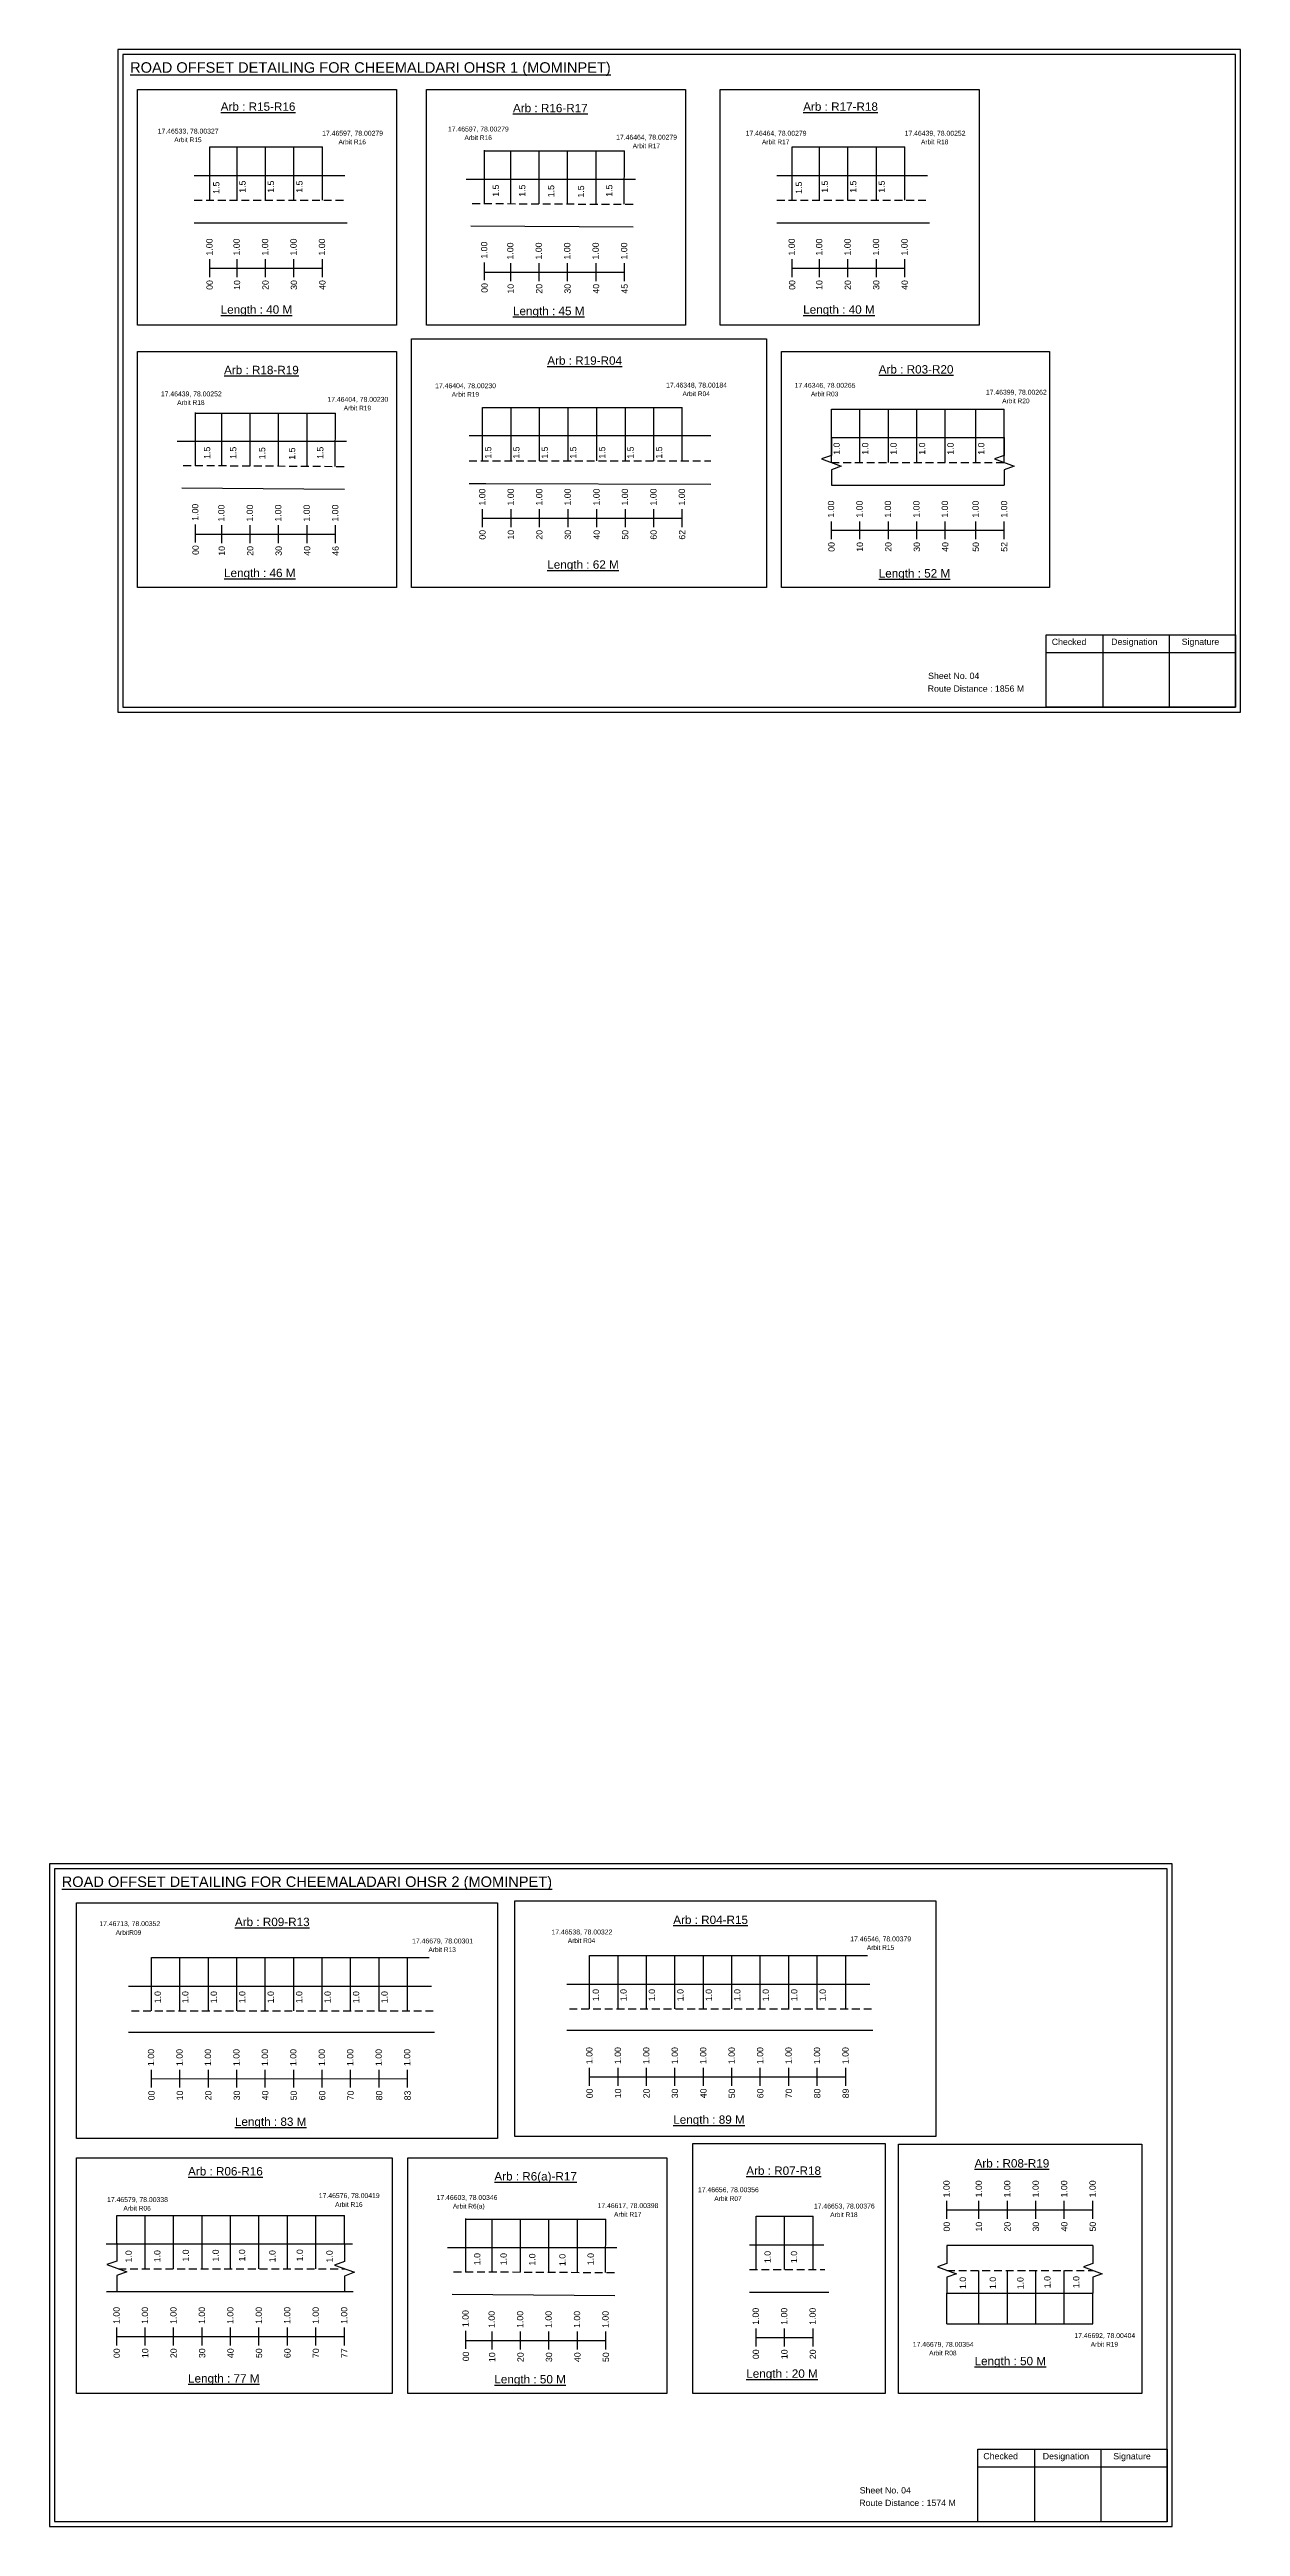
# Model space of a CAD drawing. Header units: inches. Extents: x -117 to 51867, y -12715 to 3423.
# Drawn here: x 22749 to 23318, y 190 to 1374 of the extents above; entities that cross this region are included whole.
import ezdxf

# ---------------------------------------------------------------- set-up
doc = ezdxf.new("R2010")
doc.units = ezdxf.units.IN
doc.header["$MEASUREMENT"] = 0
doc.linetypes.add('DASHED2', pattern=[0.375, 0.25, -0.125])
doc.layers.add('PDF_Geometry', color=7, linetype='Continuous')
doc.layers.add('PDF_Text', color=5, linetype='Continuous')
doc.styles.add('PDF Arial', font='arial.ttf')
doc.styles.get("Standard").update_dxf_attribs({"font": 'arial.ttf'})

msp = doc.modelspace()

# ---------------------------------------------------------------- linework, layer by layer
at = {"color": 5}
for p, q in [((22825.9, 1327.7), (22879.7, 1327.7)), ((23104.2, 1327.7), (23158.1, 1327.7)), ((22957.2, 1325.8), (23024.1, 1325.8)), ((22819.1, 1200.5), (22886, 1200.5)), ((22956.3, 1203.2), (23051.7, 1203.2)), ((23123, 1202.4), (23205.6, 1202.4)), ((22798, 462.3), (22930.8, 462.3)), ((23007.4, 463.3), (23140.2, 463.3)), ((22781.4, 339), (22890.2, 339)), ((22948.3, 337.2), (23015.2, 337.2)), ((23087, 338.6), (23114.2, 338.6)), ((23178.2, 287.2), (23247.9, 287.2))]:
    msp.add_line(p, q, dxfattribs=at)
for p, q in [((22825.9, 1302.2), (22825.9, 1327.7)), ((22838.9, 1302.2), (22838.9, 1327.7)), ((22852.5, 1302.2), (22852.5, 1327.7)), ((22866.1, 1302.2), (22866.1, 1327.7)), ((22879.7, 1302.2), (22879.7, 1327.7)), ((22957.2, 1300.6), (22957.2, 1326.1)), ((23104.2, 1302.2), (23104.2, 1327.7)), ((23117.3, 1302.2), (23117.3, 1327.7)), ((23130.9, 1302.2), (23130.9, 1327.7)), ((23144.5, 1302.2), (23144.5, 1327.7)), ((23158.1, 1302.2), (23158.1, 1327.7)), ((22969.7, 1300.5), (22969.7, 1325.8)), ((22983.3, 1300.5), (22983.3, 1325.8)), ((22996.9, 1300.6), (22996.9, 1325.8)), ((23010.5, 1300.3), (23010.5, 1325.8)), ((23023.9, 1300.3), (23024.1, 1325.8)), ((22818.5, 1314.1), (22890.5, 1314.1)), ((23029.4, 1312.2), (22948.4, 1312.2)), ((23096.9, 1314.1), (23168.9, 1314.1)), ((22818.5, 1291.4), (22891.5, 1291.4)), ((23096.9, 1291.4), (23169.9, 1291.4)), ((22950.6, 1290), (23028.3, 1289.5)), ((22819.1, 1175.3), (22819.1, 1200.8)), ((22831.6, 1175.3), (22831.6, 1200.5)), ((22845.2, 1175.2), (22845.2, 1200.5)), ((22858.8, 1175.3), (22858.8, 1200.5)), ((22872.4, 1175), (22872.4, 1200.5)), ((22885.8, 1175), (22886, 1200.5)), ((22956.3, 1177.7), (22956.3, 1203.2)), ((22969.9, 1177.7), (22969.9, 1203.2)), ((22983.5, 1177.7), (22983.5, 1203.2)), ((22997.1, 1177.7), (22997.1, 1203.2)), ((23010.9, 1177.7), (23010.9, 1203.2)), ((23024.5, 1177.7), (23024.5, 1203.2)), ((23038.1, 1177.7), (23038.1, 1203.2)), ((23051.7, 1177.7), (23051.7, 1203.2)), ((23123, 1176.9), (23123, 1202.4)), ((23136.6, 1176.9), (23136.6, 1202.4)), ((23150.2, 1176.9), (23150.2, 1202.4)), ((23163.8, 1176.9), (23163.8, 1202.4)), ((23177.4, 1176.9), (23177.4, 1202.4)), ((23192, 1176.9), (23192, 1202.4)), ((23205.6, 1176.9), (23205.6, 1202.4)), ((22891.3, 1186.9), (22810.3, 1186.9)), ((23065.3, 1189.6), (22949.8, 1189.6)), ((23123, 1188.8), (23205.6, 1188.8)), ((22812.5, 1164.7), (22890.2, 1164.2)), ((22949.8, 1166.9), (22957.9, 1166.9)), ((22957.9, 1166.9), (23065.3, 1166.6)), ((23123, 1166.1), (23205.6, 1166.1)), ((22798, 436.8), (22798, 462.3)), ((22811.6, 436.8), (22811.6, 462.3)), ((22825.2, 436.8), (22825.2, 462.3)), ((22838.8, 436.8), (22838.8, 462.3)), ((22852.4, 436.8), (22852.4, 462.3)), ((22866, 436.8), (22866, 462.3)), ((22879.6, 436.8), (22879.6, 462.3)), ((22893.2, 436.8), (22893.2, 462.3)), ((22906.8, 436.8), (22906.8, 462.3)), ((22920.4, 436.8), (22920.4, 462.3)), ((23007.4, 437.7), (23007.4, 463.3)), ((23021, 437.7), (23021, 463.3)), ((23034.6, 437.7), (23034.6, 463.3)), ((23048.2, 437.7), (23048.2, 463.3)), ((23061.8, 437.7), (23061.8, 463.3)), ((23075.4, 437.7), (23075.4, 463.3)), ((23089, 437.7), (23089, 463.3)), ((23102.6, 437.7), (23102.6, 463.3)), ((23116.2, 437.7), (23116.2, 463.3)), ((23129.8, 437.7), (23129.8, 463.3)), ((22787.1, 448.6), (22931.9, 448.6)), ((22996.6, 449.6), (23141.3, 449.6)), ((22933.3, 426.5), (22787.1, 426.5)), ((23142.8, 427.4), (22996.6, 427.4)), ((22781.4, 325.4), (22781.4, 339)), ((22795, 313.5), (22795, 339)), ((22808.6, 313.5), (22808.6, 339)), ((22822.2, 313.5), (22822.2, 339)), ((22835.8, 313.5), (22835.8, 339)), ((22849.4, 313.5), (22849.4, 339)), ((22863, 313.5), (22863, 339)), ((22876.6, 313.5), (22876.6, 339)), ((22890.2, 325.4), (22890.2, 339)), ((22948.3, 311.9), (22948.3, 337.5)), ((22960.8, 311.9), (22960.8, 337.2)), ((22974.4, 311.8), (22974.4, 337.2)), ((22988, 311.9), (22988, 337.2)), ((23001.6, 311.6), (23001.6, 337.2)), ((23015, 311.7), (23015.2, 337.2)), ((23087, 313.1), (23087, 338.6)), ((23100.6, 313.1), (23100.6, 338.6)), ((23114.2, 313.1), (23114.2, 338.6)), ((22776.4, 325.4), (22894.1, 325.4)), ((23020.4, 323.5), (22939.5, 323.5)), ((23083.9, 324.9), (23119.4, 324.9)), ((23247.9, 324.6), (23178.2, 324.6)), ((23193.5, 287.2), (23193.5, 312.7)), ((23207.1, 287.2), (23207.1, 312.7)), ((23220.7, 287.2), (23220.7, 312.7)), ((23234.3, 287.2), (23234.3, 312.7)), ((22776.6, 302.7), (22894.4, 302.7)), ((22941.7, 301.3), (23019.4, 300.8)), ((23083.9, 302.3), (23121.8, 302.3)), ((23178.2, 301.9), (23247.9, 301.9)), ((23178.2, 287.2), (23178.2, 301.9)), ((23247.9, 287.2), (23247.9, 301.9))]:
    msp.add_line(p, q)
at = {"linetype": 'DASHED2', "ltscale": 15}
for p, q in [((22818.5, 1302.2), (22891, 1302.2)), ((22951.3, 1300.7), (23029.6, 1300.3)), ((23096.9, 1302.2), (23169.4, 1302.2)), ((22813.2, 1175.5), (22891.5, 1175)), ((22949.8, 1177.7), (23065.3, 1177.7)), ((23123, 1176.9), (23205.6, 1176.9)), ((22788.4, 436.8), (22932.7, 436.8)), ((22997.8, 437.7), (23142.2, 437.7)), ((22782.2, 313.5), (22890.2, 313.5)), ((22942.4, 312.1), (23020.7, 311.7)), ((23083.9, 313.1), (23119.9, 313.1)), ((23178.2, 312.7), (23247.9, 312.7))]:
    msp.add_line(p, q, dxfattribs=at)
at = {"color": 217, "true_color": 0x93278f}
for p, q in [((22825.9, 1265.5), (22825.9, 1274)), ((22825.9, 1269.7), (22879.7, 1269.8)), ((22838.9, 1265.5), (22838.9, 1274)), ((22852.5, 1265.5), (22852.5, 1274)), ((22866.1, 1265.5), (22866.1, 1274)), ((22879.7, 1265.5), (22879.7, 1274)), ((22957.2, 1264), (22957.2, 1272.5)), ((22957.2, 1267.9), (23024.1, 1267.9)), ((22969.7, 1263.6), (22969.7, 1272.2)), ((22983.3, 1263.6), (22983.3, 1272.2)), ((22996.9, 1263.6), (22996.9, 1272.2)), ((23010.5, 1263.6), (23010.5, 1272.2)), ((23024.1, 1263.6), (23024.1, 1272.2)), ((23104.2, 1265.5), (23104.2, 1274)), ((23104.2, 1269.7), (23158.1, 1269.8)), ((23117.3, 1265.5), (23117.3, 1274)), ((23130.9, 1265.5), (23130.9, 1274)), ((23144.5, 1265.5), (23144.5, 1274)), ((23158.1, 1265.5), (23158.1, 1274)), ((22956.3, 1146), (22956.3, 1154.5)), ((22956.3, 1150.2), (23051.7, 1150.3)), ((22969.9, 1146), (22969.9, 1154.5)), ((22983.5, 1146), (22983.5, 1154.5)), ((22997.1, 1146), (22997.1, 1154.5)), ((23010.9, 1146), (23010.9, 1154.5)), ((23024.5, 1146), (23024.5, 1154.5)), ((23038.1, 1146), (23038.1, 1154.5)), ((23051.7, 1146), (23051.7, 1154.5)), ((23123, 1140.2), (23123, 1148.7)), ((23136.6, 1140.2), (23136.6, 1148.7)), ((23150.2, 1140.2), (23150.2, 1148.7)), ((23163.8, 1140.2), (23163.8, 1148.7)), ((23177.4, 1140.2), (23177.4, 1148.7)), ((23192, 1140.2), (23192, 1148.7)), ((23205.6, 1140.2), (23205.6, 1148.7)), ((22819.1, 1138.7), (22819.1, 1147.3)), ((22819.1, 1142.6), (22886, 1142.6)), ((22831.6, 1138.3), (22831.6, 1146.9)), ((22845.2, 1138.3), (22845.2, 1146.9)), ((22858.8, 1138.3), (22858.8, 1146.9)), ((22872.4, 1138.3), (22872.4, 1146.9)), ((22886, 1138.3), (22886, 1146.9)), ((23123, 1144.5), (23205.6, 1144.5)), ((22798, 400.1), (22798, 408.6)), ((22798, 404.3), (22920.4, 404.4)), ((22811.6, 400.1), (22811.6, 408.6)), ((22825.2, 400.1), (22825.2, 408.6)), ((22838.8, 400.1), (22838.8, 408.6)), ((22852.4, 400.1), (22852.4, 408.6)), ((22866, 400.1), (22866, 408.6)), ((22879.6, 400.1), (22879.6, 408.6)), ((22893.2, 400.1), (22893.2, 408.6)), ((22906.8, 400.1), (22906.8, 408.6)), ((22920.4, 400.1), (22920.4, 408.6)), ((23007.4, 401), (23007.4, 409.6)), ((23007.4, 405.3), (23129.8, 405.3)), ((23021, 401), (23021, 409.6)), ((23034.6, 401), (23034.6, 409.6)), ((23048.2, 401), (23048.2, 409.6)), ((23061.8, 401), (23061.8, 409.6)), ((23075.4, 401), (23075.4, 409.6)), ((23089, 401), (23089, 409.6)), ((23102.6, 401), (23102.6, 409.6)), ((23116.2, 401), (23116.2, 409.6)), ((23129.8, 401), (23129.8, 409.6)), ((23178.2, 337.3), (23178.2, 345.9)), ((23193.5, 337.3), (23193.5, 345.9)), ((23207.1, 337.3), (23207.1, 345.9)), ((23220.7, 337.3), (23220.7, 345.9)), ((23234.3, 337.3), (23234.3, 345.9)), ((23247.9, 337.3), (23247.9, 345.9)), ((23178.2, 341.6), (23247.9, 341.6)), ((22781.4, 276.8), (22781.4, 285.4)), ((22795, 276.8), (22795, 285.4)), ((22808.6, 276.8), (22808.6, 285.4)), ((22822.2, 276.8), (22822.2, 285.4)), ((22835.8, 276.8), (22835.8, 285.4)), ((22849.4, 276.8), (22849.4, 285.4)), ((22863, 276.8), (22863, 285.4)), ((22876.6, 276.8), (22876.6, 285.4)), ((22890.2, 276.8), (22890.2, 285.4)), ((23087, 276.4), (23087, 284.9)), ((23100.6, 276.4), (23100.6, 284.9)), ((23114.2, 276.4), (23114.2, 284.9)), ((22781.4, 281.1), (22890.2, 281.1)), ((22948.3, 275.3), (22948.3, 283.9)), ((22948.3, 279.2), (23015.2, 279.2)), ((22960.8, 274.9), (22960.8, 283.5)), ((22974.4, 274.9), (22974.4, 283.5)), ((22988, 274.9), (22988, 283.5)), ((23001.6, 274.9), (23001.6, 283.5)), ((23015.2, 274.9), (23015.2, 283.5)), ((23087, 280.6), (23114.2, 280.6))]:
    msp.add_line(p, q, dxfattribs=at)
for points in [[(22791.4, 1355.2), (22915.2, 1355.2), (22915.2, 1242.5), (22791.4, 1242.5)], [(22929.5, 1355.2), (23053.3, 1355.2), (23053.3, 1242.5), (22929.5, 1242.5)], [(23069.8, 1355.2), (23193.6, 1355.2), (23193.6, 1242.5), (23069.8, 1242.5)], [(22922.3, 1236), (23091.9, 1236), (23091.9, 1117.2), (22922.3, 1117.2)], [(22791.4, 1229.9), (22915.2, 1229.9), (22915.2, 1117.2), (22791.4, 1117.2)], [(23099.1, 1229.9), (23227.2, 1229.9), (23227.2, 1117.2), (23099.1, 1117.2)], [(22762.2, 488.4), (22963.4, 488.4), (22963.4, 375.7), (22762.2, 375.7)], [(22971.7, 489.4), (23172.9, 489.4), (23172.9, 376.7), (22971.7, 376.7)], [(23056.7, 373.4), (23148.7, 373.4), (23148.7, 253.8), (23056.7, 253.8)], [(23155.1, 373), (23271.4, 373), (23271.4, 253.8), (23155.1, 253.8)], [(22762.2, 366.5), (22913.1, 366.5), (22913.1, 253.8), (22762.2, 253.8)], [(22920.6, 366.5), (23044.4, 366.5), (23044.4, 253.8), (22920.6, 253.8)]]:
    msp.add_lwpolyline(points, close=True)
at = {"linetype": 'Continuous'}
for points in [[(23123, 1188.8), (23123, 1180.3), (23118.2, 1178.6), (23127.7, 1175.2), (23123, 1173.4), (23123, 1166.1)], [(23205.6, 1188.8), (23205.6, 1180.3), (23200.9, 1178.6), (23210.4, 1175.2), (23205.6, 1173.4), (23205.6, 1166.1)], [(22781.4, 325.7), (22781.4, 317.2), (22776.7, 315.5), (22786.2, 312.1), (22781.4, 310.3), (22781.4, 303)], [(22890.2, 325.4), (22890.2, 316.9), (22885.5, 315.2), (22895, 311.8), (22890.2, 310), (22890.2, 302.7)], [(23178.2, 324.6), (23178.2, 316), (23173.7, 314.4), (23182.7, 311.1), (23178.2, 309.5), (23178.2, 301.9)], [(23247.9, 324.6), (23247.9, 316), (23243.4, 314.4), (23252.4, 311.1), (23247.9, 309.5), (23247.9, 301.9)]]:
    msp.add_lwpolyline(points, dxfattribs=at)
at = {"layer": 'PDF_Geometry'}
for points in [[(22782, 1374.3), (22782, 1057.6), (23318.5, 1057.6), (23318.5, 1374.3)], [(22784.3, 1371.9), (22784.3, 1060), (23316.1, 1060), (23316.1, 1371.9)], [(22749.3, 507), (22749.3, 190.3), (23285.8, 190.3), (23285.8, 507)], [(22751.6, 504.7), (22751.6, 192.7), (23283.4, 192.7), (23283.4, 504.7)]]:
    msp.add_lwpolyline(points, close=True, dxfattribs=at)
at = {"layer": 'PDF_Geometry', "color": 242, "true_color": 0xcc1f26}
for points in [[(23316.1, 1059.9), (23225.7, 1059.9), (23225.7, 1094.5), (23316.1, 1094.5)], [(23283.4, 192.6), (23193, 192.6), (23193, 227.3), (23283.4, 227.3)]]:
    msp.add_lwpolyline(points, close=True, dxfattribs=at)
for points in [[(23252.7, 1094.5), (23252.7, 1059.9)], [(23284.4, 1094.5), (23284.4, 1059.9)], [(23225.7, 1086.1), (23316.1, 1086.1)], [(23220, 227.3), (23220, 192.6)], [(23251.7, 227.3), (23251.7, 192.6)], [(23193, 218.9), (23283.4, 218.9)]]:
    msp.add_lwpolyline(points, dxfattribs=at)

# ---------------------------------------------------------------- texts
at = {"color": 242, "true_color": 0xcd2027}
for s, height, p in [('%%UROAD OFFSET DETAILING FOR CHEEMALDARI OHSR 1 (MOMINPET)', 5, (22787.8, 1363.2)), ('%%UArb : R15-R16', 4, (22831.1, 1345)), ('%%UArb : R16-R17', 4, (22970.8, 1344.3)), ('%%UArb : R17-R18', 4, (23109.5, 1345)), ('%%ULength : 40 M', 4, (22831.1, 1248)), ('%%ULength : 45 M', 4, (22970.8, 1247.3)), ('%%ULength : 40 M', 4, (23109.5, 1248)), ('%%UArb : R18-R19', 4, (22832.7, 1219.1)), ('%%UArb : R19-R04', 4, (22987.2, 1223.6)), ('%%UArb : R03-R20', 4, (23145.6, 1219.4)), ('%%ULength : 46 M', 4, (22832.7, 1122.1)), ('%%ULength : 62 M', 4, (22987.2, 1126.1)), ('%%ULength : 52 M', 4, (23145.6, 1121.9)), ('%%UROAD OFFSET DETAILING FOR CHEEMALADARI OHSR 2 (MOMINPET)', 5, (22755.1, 496)), ('%%UArb : R09-R13', 4, (22837.9, 477.3)), ('%%UArb : R04-R15', 4, (23047.4, 478.3)), ('%%ULength : 83 M', 4, (22837.9, 381.8)), ('%%ULength : 89 M', 4, (23047.4, 382.8)), ('%%UArb : R06-R16', 4, (22815.5, 358.1)), ('%%UArb : R6(a)-R17', 4, (22961.9, 355.7)), ('%%UArb : R07-R18', 4, (23082.3, 358.4)), ('%%UArb : R08-R19', 4, (23191.4, 361.9)), ('%%ULength : 77 M', 4, (22815.5, 259.1)), ('%%ULength : 50 M', 4, (22961.9, 258.7)), ('%%ULength : 20 M', 4, (23082.3, 261.4)), ('%%ULength : 50 M', 4, (23191.4, 267.4))]:
    msp.add_text(s, height=height, dxfattribs=at).set_placement(p)
at = {"color": 5}
for s, height, p in [('17.46533, 78.00327', 2.34, (22801, 1334.1)), ('Arbit R15', 2.25, (22808.9, 1330)), ('17.46597, 78.00279', 2.34, (22879.6, 1333.1)), ('Arbit R16', 2.25, (22887.4, 1329)), ('17.46597, 78.00279', 2.34, (22939.7, 1335.1)), ('Arbit R16', 2.25, (22947.6, 1331)), ('17.46464, 78.00279', 2.34, (23020.1, 1331.2)), ('Arbit R17', 2.25, (23028, 1327.1)), ('17.46464, 78.00279', 2.34, (23082, 1333.1)), ('Arbit R17', 2.25, (23089.8, 1329)), ('17.46439, 78.00252', 2.34, (23158, 1333.1)), ('Arbit R18', 2.25, (23165.8, 1329)), ('17.46439, 78.00252', 2.34, (22802.5, 1208.5)), ('17.46404, 78.00230', 2.34, (22882.1, 1205.9)), ('17.46404, 78.00230', 2.34, (22933.6, 1212.4)), ('Arbit R19', 2.25, (22941.5, 1208.3)), ('17.46348, 78.00184', 2.34, (23044, 1212.7)), ('Arbit R04', 2.25, (23051.8, 1208.6)), ('17.46346, 78.00265', 2.34, (23105.4, 1212.6)), ('Arbit R03', 2.25, (23113.2, 1208.5)), ('17.46399, 78.00262', 2.34, (23196.8, 1209.3)), ('Arbit R18', 2.25, (22810.3, 1204.4)), ('Arbit R19', 2.25, (22889.9, 1201.8)), ('Arbit R20', 2.25, (23204.6, 1205.2)), ('17.46713, 78.00352', 2.34, (22773.1, 477.3)), ('ArbitR09', 2.25, (22780.9, 473.1)), ('17.46538, 78.00322', 2.34, (22989.2, 473.3)), ('17.46679, 78.00301', 2.34, (22922.6, 469)), ('Arbit R13', 2.25, (22930.4, 464.9)), ('Arbit R04', 2.25, (22997, 469.2)), ('17.46546, 78.00379', 2.34, (23132, 470)), ('Arbit R15', 2.25, (23139.9, 465.9)), ('17.46579, 78.00338', 2.34, (22776.8, 345.4)), ('Arbit R06', 2.25, (22784.6, 341.3)), ('17.46576, 78.00419', 2.34, (22878, 347.3)), ('Arbit R16', 2.25, (22885.8, 343.1)), ('17.46603, 78.00346', 2.34, (22934.3, 346.4)), ('Arbit R6(a)', 2.246, (22942.1, 342.3)), ('17.46617, 78.00398', 2.34, (23011.2, 342.5)), ('17.46656, 78.00356', 2.34, (23059.2, 350.1)), ('Arbit R07', 2.25, (23067, 345.9)), ('17.46653, 78.00376', 2.34, (23114.6, 342.3)), ('Arbit R17', 2.25, (23019.1, 338.4)), ('Arbit R18', 2.25, (23122.4, 338.2)), ('17.46679, 78.00354', 2.34, (23161.9, 276.2)), ('Arbit R08', 2.25, (23169.7, 272.1)), ('17.46692, 78.00404', 2.34, (23239.1, 280.4)), ('Arbit R19', 2.25, (23246.9, 276.3))]:
    msp.add_text(s, height=height, dxfattribs=at).set_placement(p)
for s, p in [('1.5', (22830.5, 1305.3)), ('1.5', (22843, 1305.8)), ('1.5', (22856.6, 1305.8)), ('1.5', (22870.2, 1305.8)), ('1.5', (22964.1, 1303.9)), ('1.5', (22976.7, 1303.9)), ('1.5', (22990.5, 1303.7)), ('1.5', (23004.8, 1303.5)), ('1.5', (23018.3, 1303.9)), ('1.5', (23108.9, 1305.3)), ('1.5', (23121.3, 1305.8)), ('1.5', (23134.9, 1305.8)), ('1.5', (23148.5, 1305.8)), ('1.5', (22826.1, 1178.6)), ('1.5', (22838.6, 1178.6)), ('1.5', (22852.4, 1178.4)), ('1.5', (22880.2, 1178.6)), ('1.5', (22960.4, 1178.7)), ('1.5', (22973.9, 1178.7)), ('1.5', (22987.5, 1178.7)), ('1.5', (23001.1, 1178.7)), ('1.5', (23014.9, 1178.7)), ('1.5', (23028.5, 1178.7)), ('1.5', (23042.1, 1178.7)), ('1.0', (23127, 1180.6)), ('1.0', (23140.6, 1180.6)), ('1.0', (23154.2, 1180.6)), ('1.0', (23167.8, 1180.6)), ('1.0', (23181.4, 1180.6)), ('1.0', (23196.1, 1180.6)), ('1.5', (22866.7, 1178.2)), ('1.0', (22802.5, 440.4)), ('1.0', (22815.7, 440.4)), ('1.0', (22829.3, 440.4)), ('1.0', (22842.9, 440.4)), ('1.0', (22856.5, 440.4)), ('1.0', (22870.1, 440.4)), ('1.0', (22883.7, 440.4)), ('1.0', (22897.3, 440.4)), ('1.0', (22910.9, 440.4)), ('1.0', (23011.9, 441.4)), ('1.0', (23025.1, 441.4)), ('1.0', (23038.7, 441.4)), ('1.0', (23052.3, 441.4)), ('1.0', (23065.9, 441.4)), ('1.0', (23079.5, 441.4)), ('1.0', (23093.1, 441.4)), ('1.0', (23106.7, 441.4)), ('1.0', (23120.3, 441.4)), ('1.0', (22788.6, 316.5)), ('1.0', (22802.3, 316.6)), ('1.0', (22815.9, 316.9)), ('1.0', (22830.2, 316.9)), ('1.0', (22842.8, 317)), ('1.0', (22857.3, 316.6)), ('1.0', (22870.4, 317)), ('1.0', (22884.6, 316.5)), ('1.0', (22955.2, 315.2)), ('1.0', (22967.8, 315.2)), ('1.0', (22981.5, 315)), ('1.0', (22995.9, 314.8)), ('1.0', (23009.4, 315.2)), ('1.0', (23094, 316.2)), ('1.0', (23106.6, 316.2)), ('1.0', (23187.3, 303.8)), ('1.0', (23201.6, 303.8)), ('1.0', (23214.8, 303.7)), ('1.0', (23227.7, 304.2)), ('1.0', (23241.5, 304.2))]:
    msp.add_text(s, height=3, rotation=90).set_placement(p)
at = {"color": 217, "true_color": 0x93278f}
for s, p in [('1.00', (22827.2, 1275.8)), ('1.00', (22840.2, 1275.8)), ('1.00', (22853.8, 1275.8)), ('1.00', (22867.4, 1275.8)), ('1.00', (22881, 1275.8)), ('1.00', (22958.5, 1274.3)), ('1.00', (22971, 1273.9)), ('1.00', (22984.6, 1273.9)), ('1.00', (22998.2, 1273.9)), ('1.00', (23011.8, 1273.9)), ('1.00', (23025.4, 1273.9)), ('1.00', (23105.5, 1275.8)), ('1.00', (23118.6, 1275.8)), ('1.00', (23132.2, 1275.8)), ('1.00', (23145.8, 1275.8)), ('1.00', (23159.4, 1275.8)), ('00', (22827.3, 1259.4)), ('10', (22840.4, 1259.4)), ('20', (22854, 1259.4)), ('30', (22867.6, 1259.4)), ('40', (22881.2, 1259.4)), ('00', (22958.7, 1258)), ('10', (22971.2, 1257.6)), ('20', (22984.8, 1257.6)), ('30', (22998.4, 1257.6)), ('40', (23012, 1257.6)), ('45', (23025.6, 1257.6)), ('00', (23105.7, 1259.4)), ('10', (23118.7, 1259.4)), ('20', (23132.3, 1259.4)), ('30', (23145.9, 1259.4)), ('40', (23159.5, 1259.4)), ('1.00', (22957.6, 1156.3)), ('1.00', (22971.2, 1156.3)), ('1.00', (22984.8, 1156.3)), ('1.00', (22998.4, 1156.3)), ('1.00', (23012.2, 1156.3)), ('1.00', (23025.8, 1156.3)), ('1.00', (23039.4, 1156.3)), ('1.00', (23053, 1156.3)), ('1.00', (22820.4, 1149)), ('1.00', (22832.9, 1148.6)), ('1.00', (22846.5, 1148.6)), ('1.00', (22860.1, 1148.6)), ('1.00', (22873.7, 1148.6)), ('1.00', (22887.3, 1148.6)), ('1.00', (23124.3, 1150.5)), ('1.00', (23137.9, 1150.5)), ('1.00', (23151.5, 1150.5)), ('1.00', (23165.1, 1150.5)), ('1.00', (23178.7, 1150.5)), ('1.00', (23193.4, 1150.5)), ('1.00', (23207, 1150.5)), ('00', (22820.6, 1132.7)), ('10', (22833.1, 1132.3)), ('20', (22846.7, 1132.3)), ('30', (22860.3, 1132.3)), ('40', (22873.9, 1132.3)), ('46', (22887.5, 1132.3)), ('00', (22957.7, 1140)), ('10', (22971.3, 1140)), ('20', (22984.9, 1140)), ('30', (22998.5, 1140)), ('40', (23012.3, 1140)), ('50', (23025.9, 1140)), ('60', (23039.5, 1140)), ('62', (23053.1, 1140)), ('00', (23124.5, 1134.2)), ('10', (23138.1, 1134.2)), ('20', (23151.7, 1134.2)), ('30', (23165.3, 1134.2)), ('40', (23178.9, 1134.2)), ('50', (23193.5, 1134.2)), ('52', (23207.1, 1134.2)), ('1.00', (22799.3, 410.4)), ('1.00', (22812.9, 410.4)), ('1.00', (22826.5, 410.4)), ('1.00', (22840.1, 410.4)), ('1.00', (22853.7, 410.4)), ('1.00', (22867.3, 410.4)), ('1.00', (22880.9, 410.4)), ('1.00', (22894.5, 410.4)), ('1.00', (22908.1, 410.4)), ('1.00', (22921.7, 410.4)), ('1.00', (23008.8, 411.3)), ('1.00', (23022.4, 411.3)), ('1.00', (23036, 411.3)), ('1.00', (23049.6, 411.3)), ('1.00', (23063.2, 411.3)), ('1.00', (23076.8, 411.3)), ('1.00', (23090.4, 411.3)), ('1.00', (23104, 411.3)), ('1.00', (23117.6, 411.3)), ('1.00', (23131.2, 411.3)), ('00', (22799.5, 394)), ('10', (22813.1, 394)), ('20', (22826.7, 394)), ('30', (22840.3, 394)), ('40', (22853.9, 394)), ('50', (22867.5, 394)), ('60', (22881.1, 394)), ('70', (22894.7, 394)), ('80', (22908.3, 394)), ('83', (22921.9, 394)), ('00', (23008.9, 395)), ('10', (23022.5, 395)), ('20', (23036.1, 395)), ('30', (23049.7, 395)), ('40', (23063.3, 395)), ('50', (23076.9, 395)), ('60', (23090.5, 395)), ('70', (23104.1, 395)), ('80', (23117.7, 395)), ('89', (23131.3, 395)), ('1.00', (23179.5, 347.6)), ('1.00', (23194.9, 347.6)), ('1.00', (23208.5, 347.6)), ('1.00', (23222.1, 347.6)), ('1.00', (23235.7, 347.6)), ('1.00', (23249.3, 347.6)), ('00', (23179.6, 331.3)), ('10', (23195, 331.3)), ('20', (23208.6, 331.3)), ('30', (23222.2, 331.3)), ('40', (23235.8, 331.3)), ('50', (23249.4, 331.3)), ('1.00', (22782.8, 287.1)), ('1.00', (22796.4, 287.1)), ('1.00', (22810, 287.1)), ('1.00', (22823.6, 287.1)), ('1.00', (22837.2, 287.1)), ('1.00', (22850.8, 287.1)), ('1.00', (22864.4, 287.1)), ('1.00', (22878, 287.1)), ('1.00', (22891.6, 287.1)), ('1.00', (22949.6, 285.6)), ('1.00', (22962.1, 285.2)), ('1.00', (22975.7, 285.2)), ('1.00', (22989.3, 285.2)), ('1.00', (23002.9, 285.2)), ('1.00', (23016.5, 285.2)), ('1.00', (23088.3, 286.7)), ('1.00', (23101.9, 286.7)), ('1.00', (23115.5, 286.7)), ('00', (22782.9, 270.8)), ('10', (22796.5, 270.8)), ('20', (22810.1, 270.8)), ('30', (22823.7, 270.8)), ('40', (22837.3, 270.8)), ('50', (22850.9, 270.8)), ('60', (22864.5, 270.8)), ('70', (22878.1, 270.8)), ('77', (22891.7, 270.8)), ('00', (22949.8, 269.3)), ('10', (22962.3, 268.9)), ('20', (22975.9, 268.9)), ('30', (22989.5, 268.9)), ('40', (23003.1, 268.9)), ('50', (23016.7, 268.9)), ('00', (23088.4, 270.3)), ('10', (23102, 270.3)), ('20', (23115.6, 270.3))]:
    msp.add_text(s, height=3, rotation=90, dxfattribs=at).set_placement(p)
for s, p in [('Sheet No. 04', (23169.2, 1073.4)), ('Route Distance : 1856 M', (23169, 1067.3)), ('Sheet No. 04', (23136.5, 206.1)), ('Route Distance : 1574 M', (23136.3, 200.1))]:
    msp.add_text(s, height=3).set_placement(p)
at = {"layer": 'PDF_Text', "color": 7, "attachment_point": 7, "style": 'PDF Arial'}
for s, insert, char_height in [('Checked', (23228.3, 1089.6), 3), ('Designation', (23256.7, 1088.8), 3.001), ('Signature', (23290.4, 1088.8), 3), ('Checked', (23195.6, 222.4), 3), ('Designation', (23224, 221.5), 3.001), ('Signature', (23257.7, 221.5), 3)]:
    msp.add_mtext(s, dxfattribs=dict(at, insert=insert, char_height=char_height))

doc.saveas('drawing.dxf')
